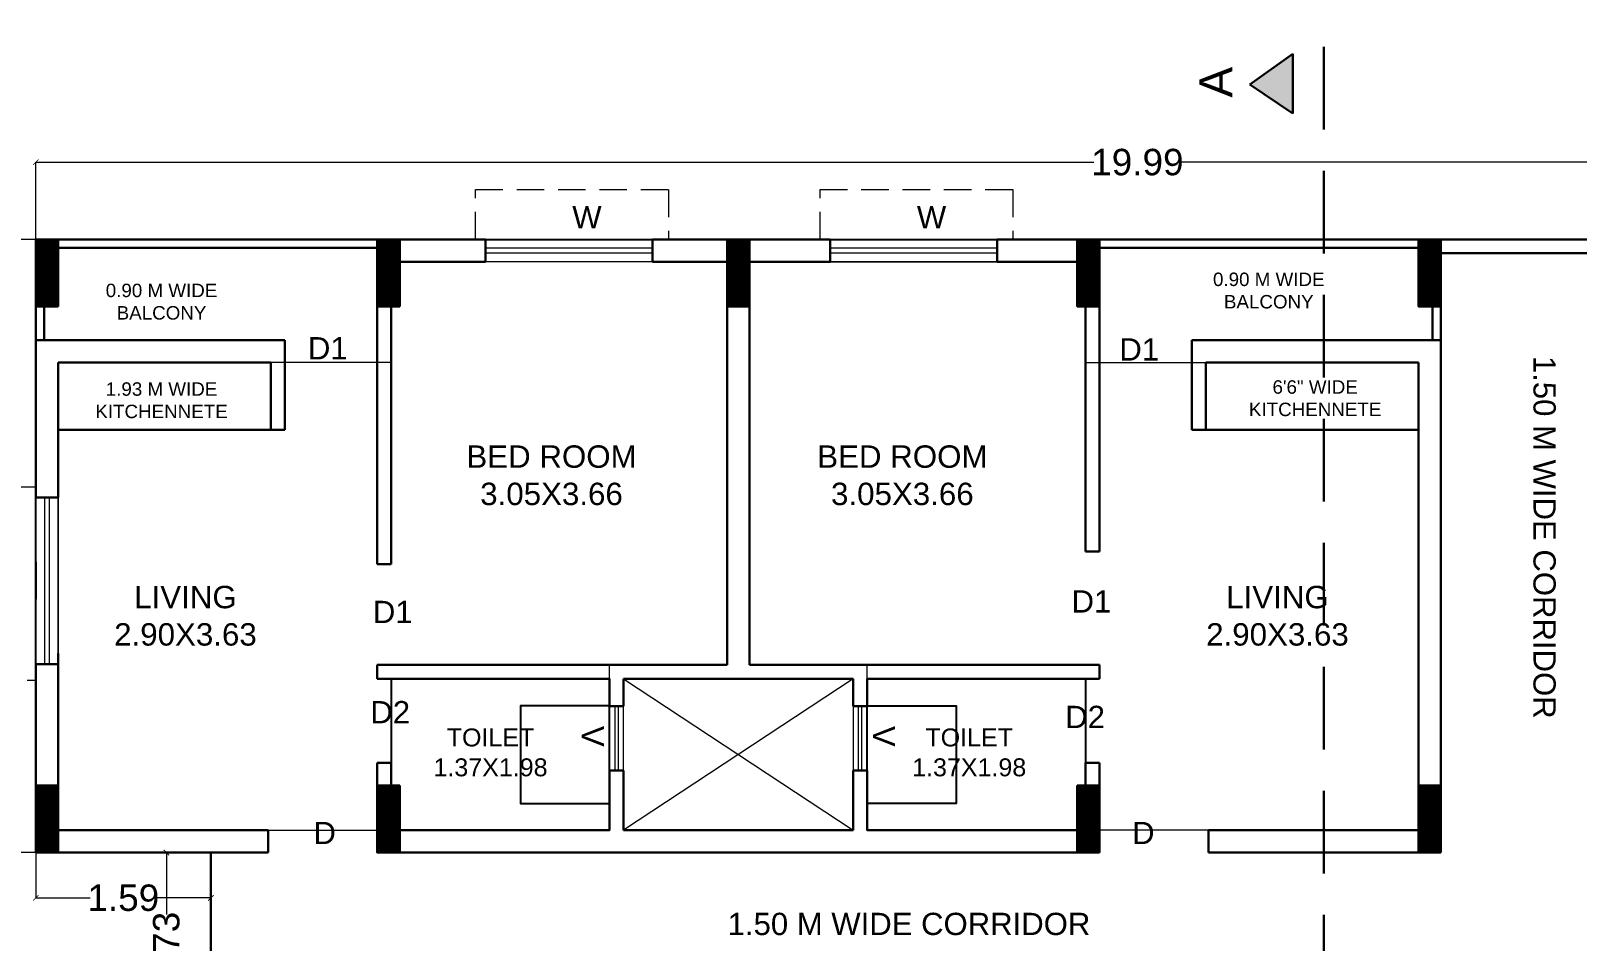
# Model space of a CAD drawing. Header units: metres. Extents: x 0 to 63445, y 32361 to 32804.
# Drawn here: x 63246.58 to 63260.61, y 32775.3 to 32783.56 of the extents above; entities that cross this region are included whole.
import ezdxf

# ---------------------------------------------------------------- set-up
doc = ezdxf.new("R2010")
doc.units = ezdxf.units.M
doc.header["$MEASUREMENT"] = 0
doc.header["$PDMODE"] = 34
doc.header["$PDSIZE"] = -10
doc.linetypes.add('DASHED2', pattern=[0.375, 0.25, -0.125])
doc.layers.get('0').update_dxf_attribs({"lineweight": 25})
for name, color, linetype, plot in [('BLK_2_FLR_1_BATH', 3, 'Continuous', False), ('BLK_2_FLR_1_BLT_UP_AREA', 14, 'Continuous', False), ('BLK_2_FLR_1_WATER_CLOSET', 2, 'Continuous', False)]:
    doc.layers.add(name, color=color, linetype=linetype, plot=plot)
for name, color, linetype, lineweight in [('BLK_2_FLR_1_BLT_UP_AREA_DEDUCT', 41, 'Continuous', 9), ('BLK_2_FLR_1_UNITFA', 7, 'Continuous', 0), ('colum', 1, 'Continuous', 30), ('COLUMN', 1, 'Continuous', 30), ('DIM', 56, 'Continuous', 20), ('hatch', 251, 'Continuous', 20), ('TEXT-2', 65, 'Continuous', 18), ('wall', 7, 'Continuous', 30), ('window', 154, 'Continuous', 9)]:
    doc.layers.add(name, color=color, linetype=linetype, lineweight=lineweight)
doc.layers.add('text', color=65, linetype='Continuous')
doc.styles.add('AutoDCRFont', font='arial.ttf')
doc.styles.get("Standard").update_dxf_attribs({"font": 'arial.ttf', "height": 0.4})
doc.styles.add('TNR', font='times.ttf', dxfattribs={"height": 0.5})
doc.dimstyles.new('ARCHANA', dxfattribs={"dimscale": 0, "dimtxt": 0.5, "dimasz": 0.5, "dimexe": 0, "dimexo": 0, "dimgap": 0, "dimtad": 0, "dimzin": 0, "dimdsep": 46, "dimtxsty": 'TNR', "dimblk": 'ARCHTICK', "dimcen": 0.09, "dimclrd": 36, "dimclre": 36, "dimclrt": 7, "dimadec": 0, "dimazin": 0, "dimtfac": 1, "dimtofl": 0, "dimtmove": 0, "dimatfit": 3, "dimldrblk": 'ARCHTICK', "dimfxl": 1, "dimfrac": 2, "dimtolj": 1, "dimtzin": 0, "dimlwd": -1, "dimlwe": -1, "dimarcsym": 0})

# ---------------------------------------------------------------- blocks, each defined once
blk = doc.blocks.new('A$C7D115503')
at = {"layer": 'COLUMN', "ltscale": 3}
h = blk.add_hatch(dxfattribs=at)
h.set_pattern_fill('ANSI31', color=256, style=0)
h.paths.add_polyline_path([(-14.36, -11.59), (-6.36, -11.59), (-6.36, 12.41), (-14.36, 12.41)])
at = {"layer": 'COLUMN', "ltscale": 0.05}
for p, q in [((-14.36, 12.41), (-6.36, 12.41)), ((-14.36, 12.41), (-14.36, -11.59)), ((-6.36, 12.41), (-6.36, -11.59)), ((-6.36, -11.59), (-14.36, -11.59))]:
    blk.add_line(p, q, dxfattribs=at)
blk = doc.blocks.new('_ArchTick')
at = {"color": 0, "linetype": 'ByBlock', "const_width": 0.15}
blk.add_lwpolyline([(-0.5, -0.5), (0.5, 0.5)], dxfattribs=at)
blk = doc.blocks.new('*D894')
at = {"layer": 'Defpoints', "color": 0, "ltscale": 3, "transparency": 16777216}
for p in [(63266.619, 32782.365), (63246.625, 32781.665), (63266.619, 32781.665)]:
    blk.add_point(p, dxfattribs=at)
at = {"layer": 'DIM', "ltscale": 3, "transparency": 16777216}
for p, q in [((63246.625, 32781.665), (63246.625, 32782.365)), ((63246.625, 32782.365), (63256.228, 32782.365)), ((63266.619, 32782.365), (63257.016, 32782.365)), ((63266.619, 32781.665), (63266.619, 32782.365))]:
    blk.add_line(p, q, dxfattribs=at)
at = {"layer": 'DIM', "ltscale": 3, "transparency": 16777216, "xscale": 0.05, "yscale": 0.05, "zscale": 0.05, "rotation": 180}
blk.add_blockref('_ArchTick', (63246.625, 32782.365), dxfattribs=at)
at = {"layer": 'DIM', "ltscale": 3, "transparency": 16777216, "xscale": 0.05, "yscale": 0.05, "zscale": 0.05}
blk.add_blockref('_ArchTick', (63266.619, 32782.365), dxfattribs=at)
at = {"layer": 'DIM', "color": 7, "ltscale": 3, "transparency": 16777216, "insert": (63256.622, 32782.365), "char_height": 0.4, "attachment_point": 5}
blk.add_mtext('\\A1;{\\H0.6x;19.99}', dxfattribs=at)
blk = doc.blocks.new('*D895')
at = {"layer": 'Defpoints', "color": 0, "ltscale": 3, "transparency": 16777216}
for p in [(63246.625, 32781.665), (63245.765, 32776.102), (63246.625, 32776.102)]:
    blk.add_point(p, dxfattribs=at)
at = {"layer": 'DIM', "ltscale": 3, "transparency": 16777216}
for p, q in [((63246.625, 32781.665), (63245.765, 32781.665)), ((63245.765, 32781.665), (63245.765, 32779.195)), ((63245.765, 32776.102), (63245.765, 32778.572)), ((63246.625, 32776.102), (63245.765, 32776.102))]:
    blk.add_line(p, q, dxfattribs=at)
at = {"layer": 'DIM', "ltscale": 3, "transparency": 16777216, "xscale": 0.05, "yscale": 0.05, "zscale": 0.05}
for p, rotation in [((63245.765, 32781.665), 90), ((63245.765, 32776.102), 270)]:
    blk.add_blockref('_ArchTick', p, dxfattribs=dict(at, rotation=rotation))
at = {"layer": 'DIM', "color": 7, "ltscale": 3, "transparency": 16777216, "insert": (63245.765, 32778.884), "char_height": 0.4, "attachment_point": 5, "rotation": 90}
blk.add_mtext('\\A1;{\\H0.6x;5.56}', dxfattribs=at)
blk = doc.blocks.new('*D896')
at = {"layer": 'Defpoints', "color": 0, "ltscale": 3, "transparency": 16777216}
for p in [(63246.625, 32776.102), (63248.214, 32776.102), (63248.214, 32775.691)]:
    blk.add_point(p, dxfattribs=at)
at = {"layer": 'DIM', "ltscale": 3, "transparency": 16777216}
for p, q in [((63246.625, 32776.102), (63246.625, 32775.691)), ((63248.214, 32776.102), (63248.214, 32775.691)), ((63246.625, 32775.691), (63247.119, 32775.691)), ((63248.214, 32775.691), (63247.72, 32775.691))]:
    blk.add_line(p, q, dxfattribs=at)
at = {"layer": 'DIM', "ltscale": 3, "transparency": 16777216, "xscale": 0.05, "yscale": 0.05, "zscale": 0.05, "rotation": 180}
blk.add_blockref('_ArchTick', (63246.625, 32775.691), dxfattribs=at)
at = {"layer": 'DIM', "ltscale": 3, "transparency": 16777216, "xscale": 0.05, "yscale": 0.05, "zscale": 0.05}
blk.add_blockref('_ArchTick', (63248.214, 32775.691), dxfattribs=at)
at = {"layer": 'DIM', "color": 7, "ltscale": 3, "transparency": 16777216, "insert": (63247.419, 32775.691), "char_height": 0.4, "attachment_point": 5}
blk.add_mtext('\\A1;{\\H0.6x;1.59}', dxfattribs=at)
blk = doc.blocks.new('*D897')
at = {"layer": 'Defpoints', "color": 0, "ltscale": 3, "transparency": 16777216}
for p in [(63247.81, 32776.102), (63248.214, 32776.102), (63248.214, 32774.375)]:
    blk.add_point(p, dxfattribs=at)
at = {"layer": 'DIM', "ltscale": 3, "transparency": 16777216}
for p, q in [((63248.214, 32776.102), (63247.81, 32776.102)), ((63247.81, 32776.102), (63247.81, 32775.539)), ((63247.81, 32774.375), (63247.81, 32774.938)), ((63248.214, 32774.375), (63247.81, 32774.375))]:
    blk.add_line(p, q, dxfattribs=at)
at = {"layer": 'DIM', "ltscale": 3, "transparency": 16777216, "xscale": 0.05, "yscale": 0.05, "zscale": 0.05}
for p, rotation in [((63247.81, 32776.102), 90), ((63247.81, 32774.375), 270)]:
    blk.add_blockref('_ArchTick', p, dxfattribs=dict(at, rotation=rotation))
at = {"layer": 'DIM', "color": 7, "ltscale": 3, "transparency": 16777216, "insert": (63247.81, 32775.239), "char_height": 0.4, "attachment_point": 5, "rotation": 90}
blk.add_mtext('\\A1;{\\H0.6x;1.73}', dxfattribs=at)
blk = doc.blocks.new('*D900')
at = {"layer": 'Defpoints', "color": 0, "ltscale": 3, "transparency": 16777216}
for p in [(0.832, 32781.665), (63266.619, 32781.665), (0, 32768.914)]:
    blk.add_point(p, dxfattribs=at)
at = {"layer": 'DIM', "ltscale": 3, "transparency": 16777216}
for p, q in [((5.832, 32781.665), (0.832, 32781.665)), ((0.832, 32781.665), (0.832, 32775.684)), ((0.832, 32768.914), (0.832, 32774.895)), ((0, 32768.914), (0.832, 32768.914))]:
    blk.add_line(p, q, dxfattribs=at)
at = {"layer": 'DIM', "ltscale": 3, "transparency": 16777216, "xscale": 0.05, "yscale": 0.05, "zscale": 0.05}
for p, rotation in [((0.832, 32781.665), 90), ((0.832, 32768.914), 270)]:
    blk.add_blockref('_ArchTick', p, dxfattribs=dict(at, rotation=rotation))
at = {"layer": 'DIM', "color": 7, "ltscale": 3, "transparency": 16777216, "insert": (0.832, 32775.289), "char_height": 0.4, "attachment_point": 5, "rotation": 90}
blk.add_mtext('\\A1;{\\H0.6x;12.75}', dxfattribs=at)

msp = doc.modelspace()

# ---------------------------------------------------------------- hatches: boundary and pattern name
at = {"layer": 'wall', "ltscale": 3}
msp.add_hatch(color=252, dxfattribs=at).paths.add_polyline_path([(63258.032, 32782.8076), (63258.032, 32783.3494), (63257.6429, 32783.0695)])

# ---------------------------------------------------------------- linework, layer by layer
at = {"layer": 'BLK_2_FLR_1_BATH', "color": 3, "ltscale": 0.5}
for points in [[(63249.851, 32776.3055), (63251.8322, 32776.3055), (63251.8322, 32777.6772), (63249.851, 32777.6772)], [(63256.1503, 32776.3055), (63254.1691, 32776.3055), (63254.1691, 32777.6772), (63256.1503, 32777.6772)]]:
    msp.add_lwpolyline(points, close=True, dxfattribs=at)
at = {"layer": 'BLK_2_FLR_1_BLT_UP_AREA', "color": 20}
msp.add_lwpolyline([(63246.6251, 32781.6651), (63266.6191, 32781.6651), (63266.6191, 32768.9139), (63249.724, 32768.9139), (63249.724, 32774.3751), (63248.2138, 32774.3751), (63248.2138, 32776.1023), (63246.6251, 32776.1023), (63246.6251, 32781.6651)], close=True, dxfattribs=at)
at = {"layer": 'BLK_2_FLR_1_BLT_UP_AREA_DEDUCT', "color": 20}
msp.add_lwpolyline([(63251.9592, 32777.6772), (63254.0421, 32777.6772), (63254.0421, 32776.3055), (63251.9592, 32776.3055)], close=True, dxfattribs=at)
at = {"layer": 'BLK_2_FLR_1_UNITFA', "color": 1, "ltscale": 0.5}
for points in [[(63246.8283, 32776.3055), (63251.8322, 32776.3055), (63251.8322, 32777.8042), (63252.899, 32777.8042), (63252.899, 32781.4619), (63249.851, 32781.4619), (63249.851, 32780.5474), (63246.8283, 32780.5474), (63246.8283, 32776.3055)], [(63259.173, 32776.3055), (63254.1691, 32776.3055), (63254.1691, 32777.8042), (63253.1023, 32777.8042), (63253.1023, 32781.4619), (63256.1503, 32781.4619), (63256.1503, 32780.5474), (63259.173, 32780.5474), (63259.173, 32776.3055)]]:
    msp.add_lwpolyline(points, close=True, dxfattribs=at)
at = {"layer": 'BLK_2_FLR_1_WATER_CLOSET', "color": 3}
for points in [[(63251.8322, 32777.4338), (63251.0235, 32777.4338), (63251.0235, 32776.5489), (63251.8322, 32776.5489)], [(63254.1691, 32777.4338), (63254.9778, 32777.4338), (63254.9778, 32776.5489), (63254.1691, 32776.5489)]]:
    msp.add_lwpolyline(points, close=True, dxfattribs=at)
at = {"layer": 'colum', "linetype": 'DASHED2', "ltscale": 3}
msp.add_lwpolyline([(63258.3136, 32764.661), (63258.3136, 32783.5563)], dxfattribs=at)
at = {"layer": 'hatch', "ltscale": 0.05}
for p, q in [((63254.0421, 32777.6772), (63251.9592, 32776.3055)), ((63251.9592, 32777.6772), (63254.0421, 32776.3055))]:
    msp.add_line(p, q, dxfattribs=at)
at = {"layer": 'wall', "ltscale": 3}
for p, q in [((63258.032, 32783.3494), (63257.6429, 32783.0695)), ((63258.032, 32782.8076), (63258.032, 32783.3494)), ((63257.6429, 32783.0695), (63258.032, 32782.8076)), ((63250.7074, 32781.4619), (63250.7074, 32781.6651)), ((63252.222, 32781.4619), (63252.222, 32781.6651)), ((63253.835, 32781.4619), (63253.835, 32781.6651)), ((63255.3496, 32781.4619), (63255.3496, 32781.6651)), ((63246.8283, 32779.3248), (63246.6251, 32779.3248)), ((63246.8283, 32777.8102), (63246.6251, 32777.8102)), ((63251.9592, 32776.8471), (63251.8322, 32776.8471)), ((63254.0421, 32776.8471), (63254.1691, 32776.8471))]:
    msp.add_line(p, q, dxfattribs=at)
at = {"layer": 'wall'}
for p, q in [((63249.724, 32781.6651), (63246.6251, 32781.6651)), ((63246.6251, 32781.6651), (63246.6251, 32780.7506)), ((63249.724, 32778.7175), (63249.724, 32781.6651)), ((63250.7074, 32781.6651), (63249.724, 32781.6651)), ((63253.835, 32781.6651), (63252.222, 32781.6651)), ((63256.2773, 32781.6651), (63255.3496, 32781.6651)), ((63256.2773, 32778.8326), (63256.2773, 32781.6651)), ((63256.2773, 32781.6651), (63259.3762, 32781.6651)), ((63259.3762, 32781.6651), (63259.3762, 32780.7506)), ((63249.724, 32781.5889), (63246.7013, 32781.5889)), ((63246.7013, 32781.5889), (63246.7013, 32780.7506)), ((63256.2773, 32781.5889), (63259.3, 32781.5889)), ((63259.3, 32781.5889), (63259.3, 32780.7506)), ((63250.7074, 32781.4619), (63249.851, 32781.4619)), ((63249.851, 32778.7175), (63249.851, 32781.4619)), ((63252.899, 32781.4619), (63252.222, 32781.4619)), ((63252.899, 32777.8042), (63252.899, 32781.4619)), ((63252.899, 32777.8042), (63252.899, 32781.4619)), ((63253.1023, 32781.4619), (63253.835, 32781.4619)), ((63253.1023, 32777.8042), (63253.1023, 32781.4619)), ((63253.1023, 32777.8042), (63253.1023, 32781.4619)), ((63255.3496, 32781.4619), (63256.1503, 32781.4619)), ((63256.1503, 32778.8326), (63256.1503, 32781.4619)), ((63248.8857, 32780.7506), (63246.6251, 32780.7506)), ((63246.6251, 32780.7506), (63246.6251, 32779.3248)), ((63248.8857, 32779.9378), (63248.8857, 32780.7506)), ((63257.1156, 32779.9378), (63257.1156, 32780.7506)), ((63257.1156, 32780.7506), (63259.3762, 32780.7506)), ((63259.3762, 32780.7506), (63259.3762, 32776.1023)), ((63246.8283, 32779.3248), (63246.8283, 32780.5474)), ((63248.7587, 32780.5474), (63246.8283, 32780.5474)), ((63248.7587, 32779.9378), (63248.7587, 32780.5474)), ((63257.2426, 32779.9378), (63257.2426, 32780.5474)), ((63257.2426, 32780.5474), (63259.173, 32780.5474)), ((63259.173, 32776.3055), (63259.173, 32780.5474)), ((63248.7587, 32779.9378), (63246.8283, 32779.9378)), ((63248.7587, 32779.9378), (63248.8857, 32779.9378)), ((63257.2426, 32779.9378), (63257.1156, 32779.9378)), ((63257.2426, 32779.9378), (63259.173, 32779.9378)), ((63256.2773, 32778.8326), (63256.1503, 32778.8326)), ((63246.6251, 32778.7384), (63246.6251, 32778.4018)), ((63249.724, 32778.7175), (63249.851, 32778.7175)), ((63246.8283, 32776.3055), (63246.8283, 32777.9094)), ((63246.6263, 32777.8102), (63246.6251, 32776.1023)), ((63249.724, 32777.6772), (63249.724, 32777.8042)), ((63249.724, 32777.8042), (63252.899, 32777.8042)), ((63256.2773, 32777.8042), (63253.1023, 32777.8042)), ((63256.2773, 32777.6772), (63256.2773, 32777.8042)), ((63249.724, 32777.6772), (63251.8322, 32777.6772)), ((63251.8322, 32777.4308), (63251.8322, 32777.6772)), ((63251.9592, 32777.4308), (63251.9592, 32777.6772)), ((63251.9592, 32777.6772), (63252.899, 32777.6772)), ((63254.0421, 32777.6772), (63252.899, 32777.6772)), ((63254.0421, 32777.4308), (63254.0421, 32777.6772)), ((63254.1691, 32777.4308), (63254.1691, 32777.6772)), ((63256.2773, 32777.6772), (63254.1691, 32777.6772)), ((63249.724, 32776.1023), (63249.724, 32776.9151)), ((63249.724, 32776.9151), (63249.851, 32776.9151)), ((63249.851, 32776.3055), (63249.851, 32776.9151)), ((63256.1503, 32776.3055), (63256.1503, 32776.9151)), ((63256.2773, 32776.9151), (63256.1503, 32776.9151)), ((63256.2773, 32776.1023), (63256.2773, 32776.9151)), ((63251.8322, 32776.3055), (63251.8322, 32776.8471)), ((63251.9592, 32776.3055), (63251.9592, 32776.8471)), ((63254.0421, 32776.3055), (63254.0421, 32776.8471)), ((63254.1691, 32776.3055), (63254.1691, 32776.8471)), ((63246.8283, 32776.3055), (63248.7333, 32776.3055)), ((63248.7333, 32776.1023), (63248.7333, 32776.3055)), ((63249.851, 32776.3055), (63251.8322, 32776.3055)), ((63251.9592, 32776.3055), (63254.0421, 32776.3055)), ((63256.1503, 32776.3055), (63254.1691, 32776.3055)), ((63257.268, 32776.1023), (63257.268, 32776.3055)), ((63259.173, 32776.3055), (63257.268, 32776.3055)), ((63246.6251, 32776.1023), (63248.7333, 32776.1023)), ((63248.2138, 32774.3751), (63248.2138, 32776.1023)), ((63256.2773, 32776.1023), (63249.724, 32776.1023)), ((63259.3762, 32776.1023), (63257.268, 32776.1023))]:
    msp.add_line(p, q, dxfattribs=at)
at = {"layer": 'wall', "ltscale": 0.5}
for p, q in [((63259.3762, 32781.6651), (63261.0564, 32781.6651)), ((63259.3762, 32781.5401), (63261.0564, 32781.5401)), ((63251.8322, 32777.4308), (63251.9592, 32777.4308)), ((63254.1691, 32777.4308), (63254.0421, 32777.4308))]:
    msp.add_line(p, q, dxfattribs=at)
at = {"layer": 'window'}
for p, q in [((63252.222, 32781.6638), (63250.7074, 32781.6638)), ((63255.3496, 32781.6638), (63253.835, 32781.6638)), ((63252.222, 32781.5844), (63250.7074, 32781.5844)), ((63252.222, 32781.5413), (63250.7074, 32781.5413)), ((63255.3496, 32781.5844), (63253.835, 32781.5844)), ((63255.3496, 32781.5413), (63253.835, 32781.5413)), ((63252.222, 32781.4619), (63250.7074, 32781.4619)), ((63255.3496, 32781.4619), (63253.835, 32781.4619)), ((63246.6263, 32777.8102), (63246.6263, 32779.3248)), ((63246.7058, 32777.8102), (63246.7058, 32779.3248)), ((63246.7488, 32777.8102), (63246.7488, 32779.3248)), ((63246.8283, 32777.8102), (63246.8283, 32779.3248)), ((63251.9592, 32777.4302), (63251.9592, 32777.4308)), ((63254.0421, 32777.4302), (63254.0421, 32777.4308))]:
    msp.add_line(p, q, dxfattribs=at)
at = {"layer": 'window', "ltscale": 0.5}
for p, q in [((63251.8322, 32777.4302), (63251.8322, 32776.8465)), ((63251.8789, 32777.4302), (63251.8789, 32776.8465)), ((63251.9125, 32776.8465), (63251.9125, 32777.4296)), ((63251.9592, 32776.8465), (63251.9592, 32777.4296)), ((63254.0421, 32777.4302), (63254.0421, 32776.8465)), ((63254.0888, 32777.4302), (63254.0888, 32776.8465)), ((63254.1224, 32776.8465), (63254.1224, 32777.4296)), ((63254.1691, 32776.8465), (63254.1691, 32777.4296)), ((63254.0421, 32776.8465), (63254.0421, 32776.8471)), ((63254.0888, 32776.8465), (63254.0888, 32776.8471)), ((63254.1224, 32776.8471), (63254.1224, 32776.8465)), ((63254.1691, 32776.8471), (63254.1691, 32776.8465))]:
    msp.add_line(p, q, dxfattribs=at)
at = {"layer": 'window', "color": 8, "linetype": 'DASHED2'}
for points in [[(63250.6143, 32781.6638), (63250.6143, 32782.1182), (63252.3655, 32782.1182), (63252.3655, 32781.6638)], [(63253.7418, 32781.6638), (63253.7418, 32782.1182), (63255.493, 32782.1182), (63255.493, 32781.6638)], [(63246.6263, 32779.418), (63246.172, 32779.418), (63246.172, 32777.6668), (63246.6263, 32777.6668)]]:
    msp.add_lwpolyline(points, dxfattribs=at)

# ---------------------------------------------------------------- block references
at = {"layer": 'COLUMN', "ltscale": 0.05, "xscale": -0.025400733691282, "yscale": 0.025400733691282, "zscale": 0.025400733691282}
for p in [(63246.4634, 32781.3497), (63249.5623, 32781.3497), (63252.7374, 32781.3497), (63255.9125, 32781.3497), (63259.0114, 32781.3497), (63246.4634, 32776.3966), (63249.5623, 32776.3966), (63255.9125, 32776.3966), (63259.0114, 32776.3966)]:
    msp.add_blockref('A$C7D115503', p, dxfattribs=at)

# ---------------------------------------------------------------- texts
at = {"layer": 'text'}
msp.add_text('1.50 M WIDE CORRIDOR', height=0.201945, rotation=270, dxfattribs=at).set_placement((63260.2164, 32780.6082))
msp.add_text('1.50 M WIDE CORRIDOR', height=0.201945, dxfattribs=at).set_placement((63252.9037, 32775.354))
for s, insert, char_height, width, attachment_point in [('\\pxqc;0.90 M WIDE\\PBALCONY', (63255.917, 32781.3637), 0.121924, 3.795079, 1), ('\\pxqc;0.90 M WIDE\\PBALCONY', (63245.8683, 32781.2631), 0.121924, 3.795079, 1), ('\\pxqc;D1', (63249.5424, 32780.5768), 0.20194, 0.534981, 9), ('\\pxqc;D1', (63256.9064, 32780.5657), 0.20194, 0.534981, 9), ('\\pxqc;1.93 M WIDE\\PKITCHENNETE', (63245.8683, 32780.3685), 0.121924, 3.795079, 1), ('\\pxqc;6\'6" WIDE\\PKITCHENNETE', (63260.133, 32780.387), 0.121924, 3.795079, 3), ('\\pxqc;BED ROOM\\P3.05X3.66', (63248.7902, 32779.2517), 0.203206, 5.029694, 7), ('\\pxqc;BED ROOM\\P3.05X3.66', (63251.9743, 32779.2517), 0.203206, 5.029694, 7), ('\\pxqc;LIVING\\P2.90X3.63', (63245.4682, 32777.9771), 0.203206, 5.029694, 7), ('\\pxqc;D1', (63256.4725, 32778.2795), 0.20194, 0.534981, 9), ('\\pxqc;LIVING\\P2.90X3.63', (63255.3786, 32777.9771), 0.203206, 5.029694, 7), ('\\pxqc;D1', (63250.1319, 32778.1845), 0.20194, 0.534981, 9), ('\\pxqc;D2', (63250.1089, 32777.2749), 0.20194, 0.534981, 9), ('\\pxqc;D2', (63256.415, 32777.2319), 0.20194, 0.534981, 9), ('\\pxqc;TOILET\\P1.37X1.98', (63248.7398, 32776.792), 0.162565, 4.023756, 7), ('\\pxqc;TOILET\\P1.37X1.98', (63253.0839, 32776.792), 0.162565, 4.023756, 7), ('\\pxqc;D', (63249.514, 32776.1791), 0.20194, 0.534981, 9), ('\\pxqc;D', (63256.9434, 32776.1791), 0.20194, 0.534981, 9)]:
    msp.add_mtext(s, dxfattribs=dict(at, insert=insert, char_height=char_height, width=width, attachment_point=attachment_point))
at = {"layer": 'TEXT-2', "style": 'AutoDCRFont'}
for s, insert, char_height, width, attachment_point, rotation in [('A', (63257.184, 32782.9515), 0.3, 0.271413, 1, 90), ('V', (63251.7801, 32777.2511), 0.2019, 0.182701, 1, 270), ('V', (63254.2212, 32777.2511), 0.2019, 0.182701, 7, 270)]:
    msp.add_mtext(s, dxfattribs=dict(at, insert=insert, char_height=char_height, width=width, attachment_point=attachment_point, rotation=rotation))
at = {"layer": 'TEXT-2', "char_height": 0.2019, "width": 0.182701, "attachment_point": 3, "style": 'AutoDCRFont'}
for insert in [(63251.7597, 32781.9668), (63254.8872, 32781.9668)]:
    msp.add_mtext('W', dxfattribs=dict(at, insert=insert))

# ---------------------------------------------------------------- dimensions: what is measured, and where the dimension line sits
at = {"layer": 'DIM', "ltscale": 3}
for base, p1, p2, picture, middle in [((63266.6191, 32782.3651), (63246.6251, 32781.6651), (63266.6191, 32781.6651), '*D894', (63256.6221, 32782.3651)), ((63248.2138, 32775.6909), (63246.6251, 32776.1023), (63248.2138, 32776.1023), '*D896', (63247.4194, 32775.6909))]:
    dim = msp.add_linear_dim(base=base, p1=p1, p2=p2, text='{\\H0.6x;<>}', dimstyle='ARCHANA', override={"dimscale": 1, "dimtxt": 0.278, "dimasz": 0.05, "dimtxsty": 'Standard', "dimclrd": 256, "dimclre": 256, "dimfxl": 5, "dimfxlon": 1, "dimarcsym": 1}, dxfattribs=at)
    dim.commit()
    dim.dimension.update_dxf_attribs({"geometry": picture, "text_midpoint": middle})
for base, p1, p2, picture, middle in [((0.8318, 32781.6651), (0, 32768.9139), (63266.6191, 32781.6651), '*D900', (0.8318, 32775.2895)), ((63245.7655, 32776.1023), (63246.6251, 32781.6651), (63246.6251, 32776.1023), '*D895', (63245.7655, 32778.8837)), ((63247.8105, 32776.1023), (63248.2138, 32774.3751), (63248.2138, 32776.1023), '*D897', (63247.8105, 32775.2387))]:
    dim = msp.add_linear_dim(base=base, p1=p1, p2=p2, angle=90, text='{\\H0.6x;<>}', dimstyle='ARCHANA', override={"dimscale": 1, "dimtxt": 0.278, "dimasz": 0.05, "dimtxsty": 'Standard', "dimclrd": 256, "dimclre": 256, "dimfxl": 5, "dimfxlon": 1, "dimarcsym": 1}, dxfattribs=at)
    dim.commit()
    dim.dimension.update_dxf_attribs({"geometry": picture, "text_midpoint": middle})

doc.saveas('drawing.dxf')
